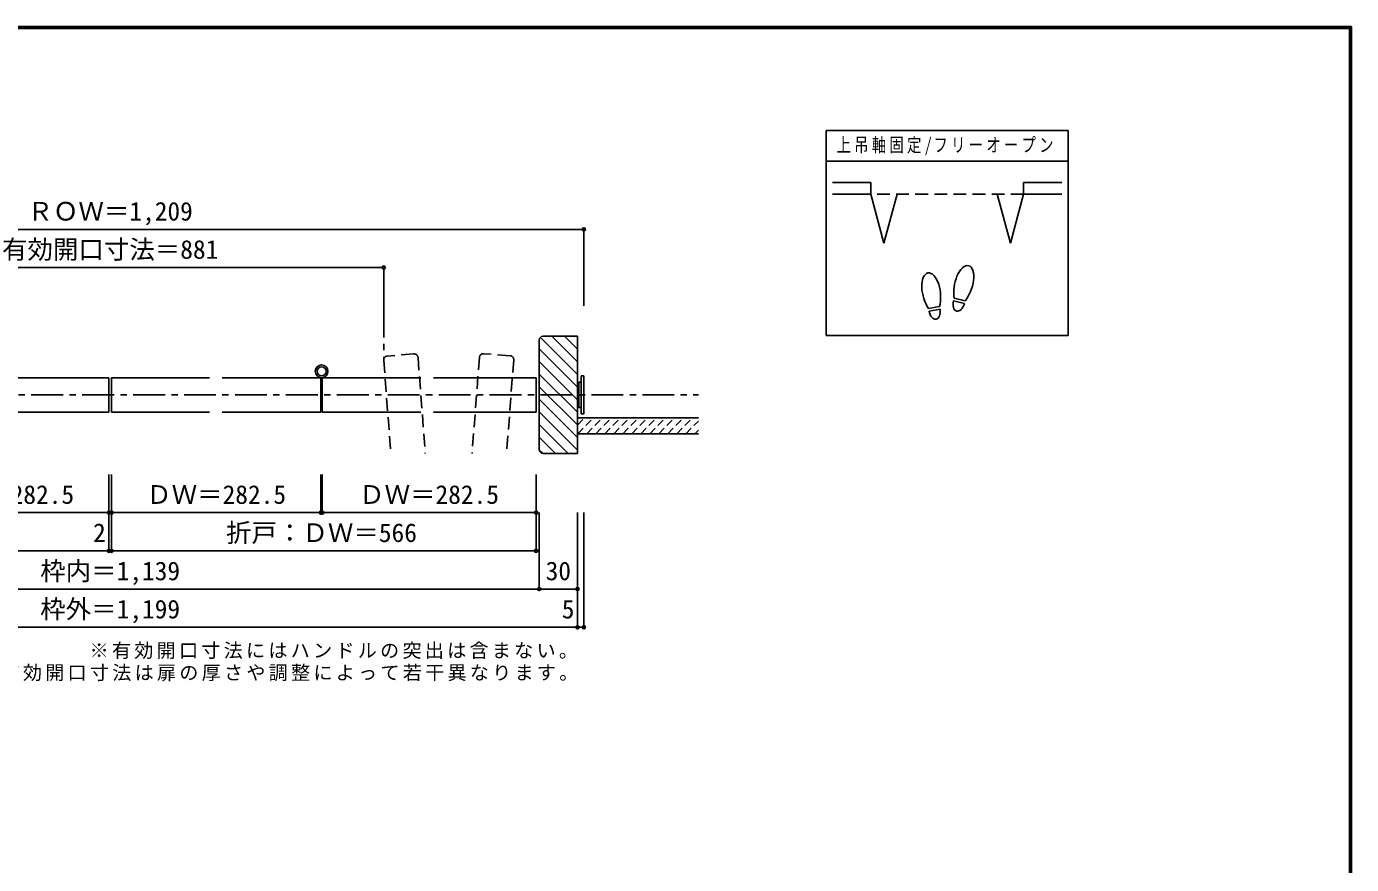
# Model space of a CAD drawing. Units: millimetres at full size, sheet at 1:5; details may follow other scales. Extents: x -973 to 977, y -718 to 696.
# Drawn here: x -64 to 977, y 38 to 696 of the extents above; entities that cross this region are included whole.
import ezdxf
from ezdxf.enums import TextEntityAlignment as Align

# ---------------------------------------------------------------- set-up
doc = ezdxf.new("R2010")
doc.units = ezdxf.units.MM
doc.header["$LTSCALE"] = 5
doc.header["$PDMODE"] = 32
doc.header["$PDSIZE"] = 2.5
for name, pattern in [('CHAIN1', [8, 5, -1, 1, -1]), ('DASHED1', [1.8, 1.2, -0.6]), ('DASHED2', [3, 2, -1])]:
    doc.linetypes.add(name, pattern=pattern)
for name, color, linetype in [('0-1_通り芯', 4, 'CHAIN1'), ('0-3_仕上げ', 2, 'Continuous'), ('0-4_枠', 3, 'Continuous'), ('0-6_扉', 6, 'Continuous'), ('0-7_金物', 7, 'Continuous'), ('0-8_戸当り', 3, 'Continuous'), ('0-A_文字', 7, 'Continuous'), ('0-B_寸法', 7, 'Continuous'), ('0-C_ハッチ', 4, 'Continuous'), ('F-1_枠', 6, 'Continuous')]:
    doc.layers.add(name, color=color, linetype=linetype)
doc.styles.add('ＭＳ ゴシック', font='')
doc.styles.get('ＭＳ ゴシック').set_extended_font_data('MS Gothic')

msp = doc.modelspace()

# ---------------------------------------------------------------- linework, layer by layer
at = {"layer": '0-1_通り芯'}
for p, q in [((216.47, 476.5), (216.47, 434.264)), ((-460.347, 406.5), (463.653, 406.5))]:
    msp.add_line(p, q, dxfattribs=at)
at = {"layer": '0-3_仕上げ'}
for p, q in [((368.653, 388.5), (463.797, 388.5)), ((368.653, 376), (463.797, 376))]:
    msp.add_line(p, q, dxfattribs=at)
at = {"layer": '0-4_枠'}
for p, q in [((338.653, 363.5), (338.653, 449.5)), ((341.653, 452.5), (368.653, 452.5)), ((368.653, 452.5), (368.653, 360.5)), ((341.653, 360.5), (368.653, 360.5))]:
    msp.add_line(p, q, dxfattribs=at)
for centre, start, end in [((341.653, 449.5), 90, 180), ((341.653, 363.5), 180, 270)]:
    msp.add_arc(centre, 3, start, end, dxfattribs=at)
at = {"layer": '0-6_扉', "color": 2, "linetype": 'DASHED2'}
for p, q in [((240.174, 438.619), (219.234, 437.028)), ((315.781, 437.255), (294.841, 438.847)), ((216.47, 433.809), (222.041, 360.5)), ((243.392, 435.855), (249.119, 360.5)), ((291.623, 436.083), (285.879, 360.5)), ((318.545, 434.037), (312.956, 360.5))]:
    msp.add_line(p, q, dxfattribs=at)
at = {"layer": '0-6_扉'}
for p, q in [((-76.347, 420), (0.653, 420)), ((0.653, 393), (0.653, 420)), ((89.653, 420), (167.153, 420)), ((167.153, 420), (167.153, 393)), ((168.153, 420), (245.653, 420)), ((168.153, 420), (168.153, 393)), ((255.653, 420), (336.153, 420)), ((336.153, 420), (336.153, 393)), ((336.153, 420), (336.153, 393)), ((-76.347, 393), (0.653, 393)), ((2.653, 393), (79.653, 393)), ((89.653, 393), (167.153, 393)), ((168.153, 393), (245.653, 393)), ((255.653, 393), (336.153, 393))]:
    msp.add_line(p, q, dxfattribs=at)
msp.add_lwpolyline([(2.653, 393), (2.653, 420), (79.653, 420)], dxfattribs=at)
at = {"layer": '0-6_扉', "color": 2, "linetype": 'DASHED2'}
for centre, start, end in [((240.401, 435.628), 4.34602, 94.34602), ((294.614, 435.855), 85.65398, 175.65398), ((315.554, 434.264), 355.65398, 85.65398), ((219.461, 434.037), 94.34602, 184.34602)]:
    msp.add_arc(centre, 3, start, end, dxfattribs=at)
at = {"layer": '0-7_金物'}
for p, q in [((371.653, 416.5), (369.653, 416.5)), ((369.653, 396.5), (369.653, 416.5)), ((371.653, 391.5), (371.653, 421.5)), ((373.653, 421.5), (371.653, 421.5)), ((373.653, 391.5), (373.653, 421.5)), ((368.653, 415.5), (369.653, 415.5)), ((369.653, 397.5), (368.653, 397.5)), ((371.653, 396.5), (369.653, 396.5)), ((373.653, 391.5), (371.653, 391.5))]:
    msp.add_line(p, q, dxfattribs=at)
at = {"layer": '0-8_戸当り', "color": 2}
for p, q in [((599.041, 573.251), (569.041, 573.251)), ((599.041, 573.251), (599.041, 564.251)), ((719.041, 573.251), (719.041, 564.251)), ((719.041, 573.251), (749.041, 573.251)), ((599.041, 564.251), (569.041, 564.251)), ((609.394, 525.614), (599.041, 564.251)), ((609.394, 525.614), (619.747, 564.251)), ((698.336, 564.251), (708.689, 525.614)), ((719.041, 564.251), (708.689, 525.614)), ((719.041, 564.251), (749.041, 564.251))]:
    msp.add_line(p, q, dxfattribs=at)
at = {"layer": '0-8_戸当り', "color": 7, "linetype": 'DASHED2'}
msp.add_line((719.041, 564.251), (599.041, 564.251), dxfattribs=at)
at = {"layer": '0-8_戸当り'}
for p, q in [((672.534, 478.206), (664.053, 480.478)), ((673.077, 480.235), (664.597, 482.507)), ((653.066, 475.878), (644.42, 474.353)), ((653.431, 473.81), (644.785, 472.285))]:
    msp.add_line(p, q, dxfattribs=at)
for centre, major_axis, ratio, start_param, end_param in [((646.405, 488.377), (-2.445, 13.867), 0.5, 4.34059143, 8.22577918), ((672.322, 494.378), (3.644, 13.601), 0.5, 4.34059143, 8.22577918), ((672.218, 493.989), (4.416, 16.48), 0.4, 1.85063327, 2.44287679), ((646.475, 487.981), (-2.963, 16.802), 0.4, 1.85063327, 2.44287679), ((646.475, 487.981), (-2.963, 16.802), 0.4, 3.84030852, 4.43255203), ((668.294, 479.342), (1.894, 7.067), 0.6, 1.57079633, 4.71238898), ((672.218, 493.989), (4.416, 16.48), 0.4, 3.84030852, 4.43255203), ((649.108, 473.047), (-1.27, 7.205), 0.6, 1.57079633, 4.71238898)]:
    msp.add_ellipse(centre, major_axis=major_axis, ratio=ratio, start_param=start_param, end_param=end_param, dxfattribs=at)
at = {"layer": '0-A_文字', "color": 3}
for p, q in [((564.041, 614.167), (564.041, 453.167)), ((754.041, 614.167), (564.041, 614.167)), ((754.041, 590.167), (564.041, 590.167))]:
    msp.add_line(p, q, dxfattribs=at)
msp.add_lwpolyline([(754.041, 614.167), (754.041, 453.167), (564.041, 453.167)], dxfattribs=at)
at = {"layer": '0-A_文字'}
for radius in [5, 3.5]:
    msp.add_circle((167.653, 425), radius, dxfattribs=at)
at = {"layer": '0-B_寸法', "color": 4}
for p, q in [((-370.347, 536.5), (373.653, 536.5)), ((373.653, 536.5), (373.653, 476.5)), ((-214.664, 506.5), (216.47, 506.5)), ((216.47, 506.5), (216.47, 476.5)), ((0.653, 284), (0.653, 344)), ((2.653, 284), (2.653, 344)), ((167.153, 314), (167.153, 344)), ((168.153, 314), (168.153, 344)), ((336.153, 284), (336.153, 344)), ((-163.847, 314), (0.653, 314)), ((2.653, 314), (167.153, 314)), ((168.153, 314), (336.153, 314)), ((338.653, 254), (338.653, 314)), ((368.653, 224), (368.653, 314)), ((373.653, 224), (373.653, 314)), ((-332.847, 284), (0.653, 284)), ((0.653, 284), (2.653, 284)), ((2.653, 284), (336.153, 284)), ((-335.347, 254), (338.653, 254)), ((338.653, 254), (368.653, 254)), ((-365.347, 224), (368.653, 224)), ((368.653, 224), (373.653, 224))]:
    msp.add_line(p, q, dxfattribs=at)
at = {"layer": '0-B_寸法'}
for p in [(373.653, 536.5), (216.47, 506.5), (0.653, 314), (2.653, 314), (167.153, 314), (168.153, 314), (336.153, 314), (0.653, 284), (2.653, 284), (336.153, 284), (338.653, 254), (368.653, 254), (368.653, 224), (373.653, 224)]:
    msp.add_point(p, dxfattribs=at)
at = {"layer": '0-C_ハッチ'}
for p, q in [((368.653, 422.524), (340.165, 451.012)), ((368.653, 432.423), (348.576, 452.5)), ((368.653, 442.323), (358.476, 452.5)), ((368.653, 452.222), (368.375, 452.5)), ((368.653, 412.624), (338.653, 442.624)), ((368.653, 402.725), (338.653, 432.725)), ((368.653, 392.825), (338.653, 422.825)), ((368.653, 382.926), (338.653, 412.926)), ((368.653, 373.026), (338.653, 403.026)), ((368.653, 363.127), (338.653, 393.127)), ((361.38, 360.5), (338.653, 383.227)), ((351.481, 360.5), (338.653, 373.328)), ((341.581, 360.5), (338.653, 363.428))]:
    msp.add_line(p, q, dxfattribs=at)
at = {"layer": '0-C_ハッチ', "linetype": 'DASHED1'}
for p, q in [((368.653, 382.821), (374.332, 388.5)), ((368.903, 376), (381.403, 388.5)), ((375.974, 376), (388.474, 388.5)), ((383.045, 376), (395.545, 388.5)), ((390.116, 376), (402.616, 388.5)), ((397.187, 376), (409.687, 388.5)), ((404.258, 376), (416.758, 388.5)), ((411.329, 376), (423.829, 388.5)), ((418.4, 376), (430.9, 388.5)), ((425.471, 376), (437.971, 388.5)), ((432.542, 376), (445.042, 388.5)), ((439.613, 376), (452.113, 388.5)), ((446.684, 376), (459.184, 388.5)), ((453.755, 376), (463.653, 385.898)), ((460.826, 376), (463.653, 378.826))]:
    msp.add_line(p, q, dxfattribs=at)
at = {"layer": 'F-1_枠'}
for p, q in [((-973.347, 695.833), (976.653, 695.833)), ((-973.347, 695), (976.653, 695)), ((-973.347, 694.167), (976.653, 694.167)), ((974.986, 695.833), (974.986, -700.833)), ((975.82, 695.833), (975.82, -700.833)), ((976.653, 695.833), (976.653, -700.833))]:
    msp.add_line(p, q, dxfattribs=at)

# ---------------------------------------------------------------- texts
at = {"layer": '0-A_文字', "char_height": 11, "attachment_point": 7, "style": 'ＭＳ ゴシック'}
for s, insert in [('\\T1.23;\\W0.75;上吊軸固定/フリーオープン', (572.166, 594.667)), ('\\T1.17;※有効開口寸法にはハンドルの突出は含まない。', (-14.597, 199)), ('\\T1.17;※有効開口寸法は扉の厚さや調整によって若干異なります。', (-102.097, 181.5))]:
    msp.add_mtext(s, dxfattribs=dict(at, insert=insert))
at = {"layer": '0-B_寸法', "style": 'ＭＳ ゴシック'}
for s, p in [('ＲＯＷ＝1,209', (-63.347, 539)), ('有効開口寸法＝881', (-83.347, 509)), ('ＤＷ＝282.5', (-136.597, 316.5)), ('ＤＷ＝282.5', (29.903, 316.5)), ('ＤＷ＝282.5', (197.153, 316.5)), ('2', (-11.836, 286.5)), ('折戸：ＤＷ＝566', (92.653, 286.5)), ('枠内＝1,139', (-53.347, 256.5)), ('30', (343.653, 256.5)), ('枠外＝1,199', (-53.347, 226.5)), ('5', (356.315, 226.5))]:
    msp.add_text(s, height=14.66, dxfattribs=at).set_placement(p, align=Align.BOTTOM_LEFT)

doc.saveas('drawing.dxf')
